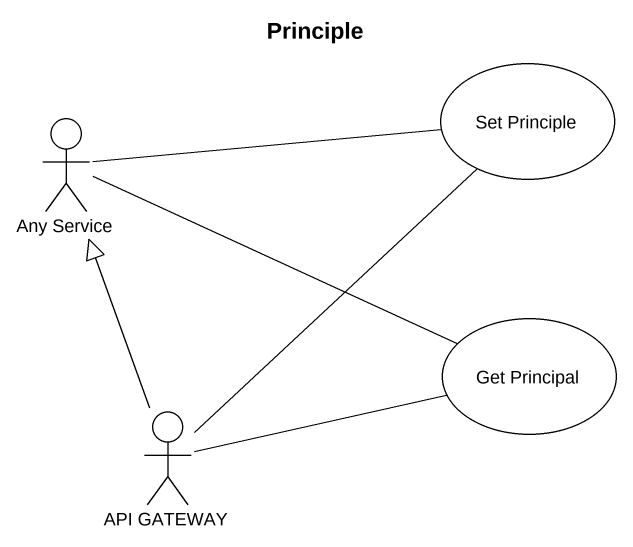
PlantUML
@startuml
title Principle
usecase "Set Principle" as Set_Principle
actor "Any Service" as Any_Service
usecase "Get Principal" as Get_Principal
actor "API GATEWAY" as API_GATEWAY
Any_Service -right- Set_Principle
Any_Service -right- Get_Principal
API_GATEWAY -up- Set_Principle
API_GATEWAY -up-|> Any_Service
API_GATEWAY -right- Get_Principal
@enduml
